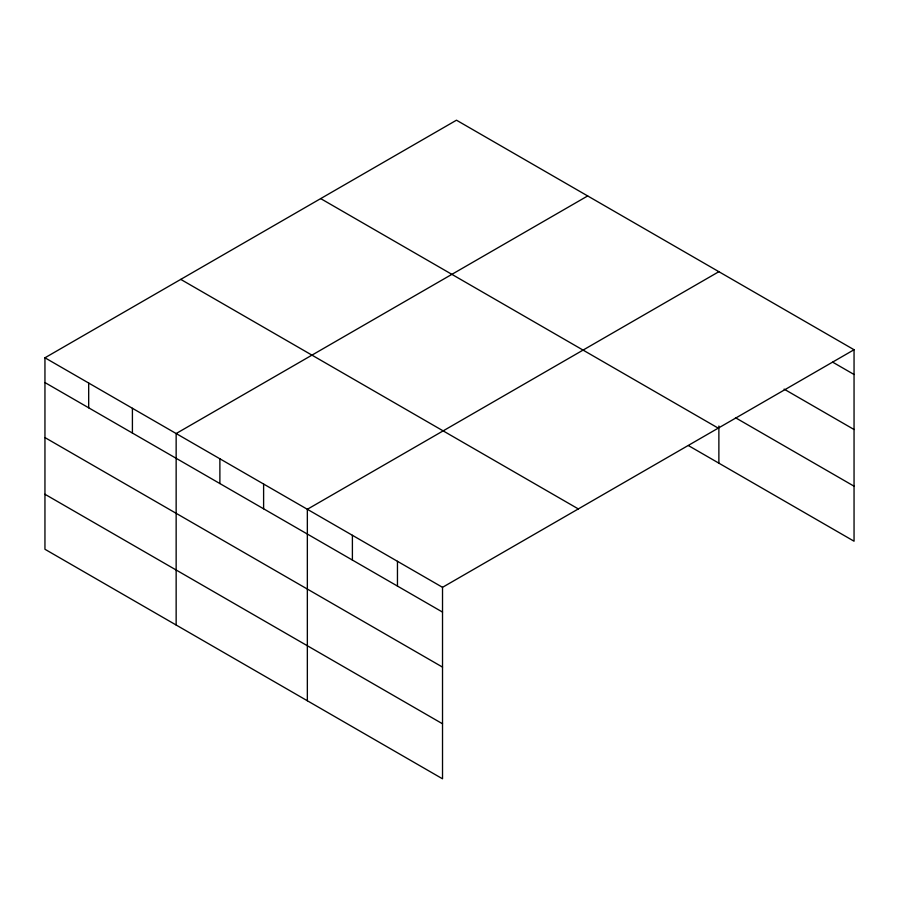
<?xml version="1.0" encoding="UTF-8"?>
<svg xmlns="http://www.w3.org/2000/svg" width="899" height="899" viewBox="0 0 899 899"><rect width="100%" height="100%" fill="white"/><g stroke="black" fill="none" stroke-linecap="round" stroke-linejoin="round"><path stroke-width="1.35" d="M854.05 349.733L456.478 120.196L44.95 357.791L44.95 549.267L442.522 778.804L442.522 587.328L854.05 349.733L854.05 541.209L688.51 445.634M587.676 195.948L176.148 433.543L176.148 625.019M718.874 271.689L307.346 509.284L307.346 700.759M832.71 362.173L854.05 374.49M784.097 389.121L854.05 429.508M735.483 417.732L854.05 486.19M320.673 198.6L718.245 428.138M180.755 279.387L578.327 508.924M44.95 357.791L442.522 587.328M44.95 382.558L442.522 612.095M44.95 437.577L442.522 667.103M44.95 494.259L442.522 723.785M718.874 426.025L718.874 463.165M397.459 561.313L397.459 586.081M352.397 535.298L352.397 560.066M263.609 484.033L263.609 508.8M219.884 458.793L219.884 483.55M132.411 408.292L132.411 433.06M88.686 383.041L88.686 407.809"/></g></svg>
